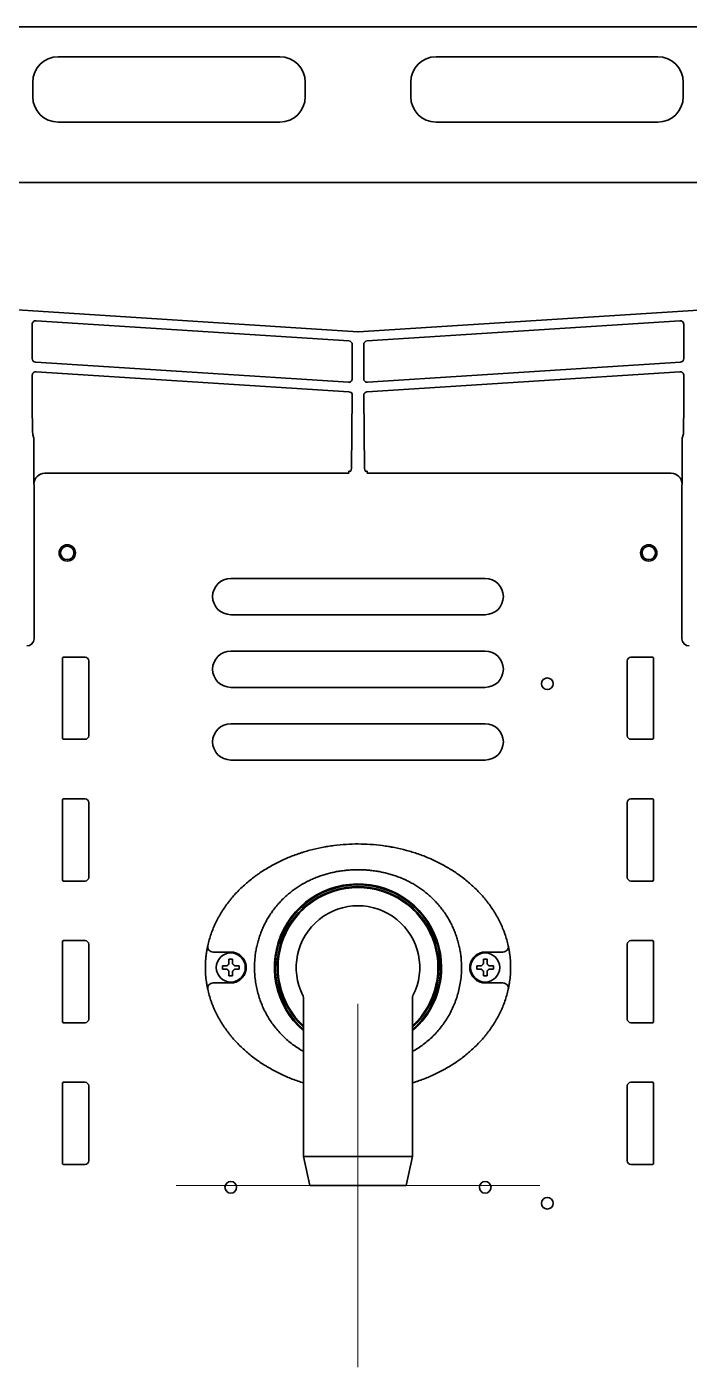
# Model space of a CAD drawing. Extents: x 6336 to 10269, y -393 to 3371.
# Drawn here: x 8711.9 to 8894.2, y 2943.6 to 3312.5 of the extents above; entities that cross this region are included whole.
import ezdxf

# ---------------------------------------------------------------- set-up
doc = ezdxf.new("R2010")
doc.units = 0
doc.header["$LTSCALE"] = 5
doc.layers.get('0').update_dxf_attribs({"linetype": 'CONTINUOUS', "lineweight": 0})
doc.layers.add('1', color=7, linetype='CONTINUOUS', true_color=0xffffff)

msp = doc.modelspace()

# ---------------------------------------------------------------- linework, layer by layer
at = {"color": 6}
for p, q in [((8803.07, 3043.63), (8803.07, 2943.63)), ((8753.07, 2993.63), (8853.07, 2993.63))]:
    msp.add_line(p, q, dxfattribs=at)
at = {"layer": '1', "color": 7, "linetype": 'Continuous', "lineweight": 35}
for p, q in [((9175.07, 3312.53), (8431.07, 3312.53)), ((8781.57, 3304.28), (8720.57, 3304.28)), ((8885.57, 3304.28), (8824.57, 3304.28)), ((8713.57, 3297.28), (8713.57, 3293.28)), ((8788.57, 3293.28), (8788.57, 3297.28)), ((8817.57, 3297.28), (8817.57, 3293.28)), ((8892.57, 3293.28), (8892.57, 3297.28)), ((8720.57, 3286.28), (8781.57, 3286.28)), ((8824.57, 3286.28), (8885.57, 3286.28)), ((9123.12, 3269.69), (8483.03, 3269.69)), ((9123.12, 3269.68), (8483.03, 3269.68)), ((8803.01, 3228.55), (8703.23, 3234.98)), ((8714.51, 3231.63), (8800.57, 3226.09)), ((8902.92, 3234.98), (8803.14, 3228.55)), ((8805.58, 3226.09), (8891.64, 3231.63)), ((8713.44, 3221.23), (8713.44, 3230.64)), ((8892.7, 3230.64), (8892.7, 3221.23)), ((8801.5, 3225.09), (8801.5, 3215.69)), ((8804.64, 3215.69), (8804.64, 3225.09)), ((8714.38, 3220.23), (8800.44, 3214.69)), ((8800.57, 3212.06), (8714.51, 3217.61)), ((8805.58, 3212.06), (8891.64, 3217.61)), ((8891.77, 3220.23), (8805.71, 3214.69)), ((8713.44, 3216.61), (8713.44, 3208.63)), ((8892.7, 3216.61), (8892.7, 3208.63)), ((8801.29, 3190.92), (8801.51, 3211.1)), ((8804.85, 3190.92), (8804.64, 3211.06)), ((8713.58, 3200.24), (8713.88, 3199.34)), ((8713.88, 3199.34), (8713.88, 3189.12)), ((8892.56, 3200.24), (8892.26, 3199.34)), ((8892.26, 3199.34), (8892.26, 3189.12)), ((8716.9, 3189.69), (8800.56, 3189.69)), ((8800.56, 3190.19), (8800.56, 3189.69)), ((8801.06, 3190.24), (8801.29, 3190.92)), ((8805.08, 3190.24), (8804.85, 3190.92)), ((8805.58, 3190.19), (8805.58, 3189.69)), ((8889.25, 3189.69), (8805.58, 3189.69)), ((8713.9, 3186.69), (8713.94, 3186.56)), ((8713.94, 3144.12), (8713.94, 3186.56)), ((8892.25, 3186.69), (8892.2, 3186.56)), ((8892.2, 3144.12), (8892.2, 3186.56)), ((8768.07, 3160.73), (8838.07, 3160.73)), ((8838.07, 3150.73), (8768.07, 3150.73)), ((8768.07, 3140.73), (8838.07, 3140.73)), ((8721.77, 3116.73), (8721.77, 3138.73)), ((8722.07, 3139.03), (8727.97, 3139.03)), ((8728.97, 3138.03), (8728.97, 3117.43)), ((8877.17, 3138.03), (8877.17, 3117.43)), ((8884.07, 3139.03), (8878.17, 3139.03)), ((8884.37, 3116.73), (8884.37, 3138.73)), ((8838.07, 3130.73), (8768.07, 3130.73)), ((8768.07, 3120.73), (8838.07, 3120.73)), ((8727.97, 3116.43), (8722.07, 3116.43)), ((8878.17, 3116.43), (8884.07, 3116.43)), ((8838.07, 3110.73), (8768.07, 3110.73)), ((8721.77, 3077.73), (8721.77, 3099.73)), ((8722.07, 3100.03), (8727.97, 3100.03)), ((8728.97, 3099.03), (8728.97, 3078.43)), ((8877.17, 3099.03), (8877.17, 3078.43)), ((8884.07, 3100.03), (8878.17, 3100.03)), ((8884.37, 3077.73), (8884.37, 3099.73)), ((8727.97, 3077.43), (8722.07, 3077.43)), ((8878.17, 3077.43), (8884.07, 3077.43)), ((8721.77, 3038.73), (8721.77, 3060.73)), ((8722.07, 3061.03), (8727.97, 3061.03)), ((8728.97, 3060.03), (8728.97, 3039.43)), ((8877.17, 3060.03), (8877.17, 3039.43)), ((8884.07, 3061.03), (8878.17, 3061.03)), ((8884.37, 3038.73), (8884.37, 3060.73)), ((8765.77, 3053.63), (8765.77, 3054.13)), ((8765.77, 3053.13), (8765.77, 3053.63)), ((8770.37, 3054.13), (8770.37, 3053.63)), ((8770.37, 3053.63), (8770.37, 3053.13)), ((8835.77, 3053.63), (8835.77, 3054.13)), ((8835.77, 3053.13), (8835.77, 3053.63)), ((8840.37, 3054.13), (8840.37, 3053.63)), ((8840.37, 3053.63), (8840.37, 3053.13)), ((8787.94, 3045.88), (8788.07, 3045.19)), ((8788.07, 3045.19), (8788.07, 3001.63)), ((8818.07, 3001.63), (8818.07, 3045.26)), ((8818.23, 3045.94), (8818.21, 3045.88)), ((8727.97, 3038.43), (8722.07, 3038.43)), ((8878.17, 3038.43), (8884.07, 3038.43)), ((8721.77, 2999.73), (8721.77, 3021.73)), ((8722.07, 3022.03), (8727.97, 3022.03)), ((8884.07, 3022.03), (8878.17, 3022.03)), ((8884.37, 2999.73), (8884.37, 3021.73)), ((8728.97, 3021.03), (8728.97, 3000.43)), ((8877.17, 3021.03), (8877.17, 3000.43)), ((8727.97, 2999.43), (8722.07, 2999.43)), ((8788.07, 3001.63), (8789.82, 2993.63)), ((8788.07, 3001.63), (8803.07, 3001.63)), ((8803.07, 3001.63), (8818.07, 3001.63)), ((8816.32, 2993.63), (8818.07, 3001.63)), ((8878.17, 2999.43), (8884.07, 2999.43)), ((8789.82, 2993.63), (8803.07, 2993.63)), ((8803.07, 2993.63), (8816.32, 2993.63))]:
    msp.add_line(p, q, dxfattribs=at)
for centre, radius in [((8723.07, 3167.73), 2.25), ((8723.07, 3167.73), 1.85), ((8883.07, 3167.73), 2.25), ((8883.07, 3167.73), 1.85), ((8855.17, 3131.73), 1.6), ((8768.07, 3053.63), 4), ((8838.07, 3053.63), 4), ((8768.07, 2993.13), 1.6), ((8838.07, 2993.13), 1.6), ((8855.17, 2988.73), 1.6)]:
    msp.add_circle(centre, radius, dxfattribs=at)
for centre, radius, start, end in [((8720.57, 3297.28), 7, 90, 180), ((8781.57, 3297.28), 7, 0, 90), ((8824.57, 3297.28), 7, 90, 180), ((8885.57, 3297.28), 7, 0, 90), ((8720.57, 3293.28), 7, 180, 270), ((8781.57, 3293.28), 7, 270, 0), ((8824.57, 3293.28), 7, 180, 270), ((8885.57, 3293.28), 7, 270, 0), ((8768.07, 3155.73), 5, 90, 270), ((8838.07, 3155.73), 5, 270, 90), ((8768.07, 3135.73), 5, 90, 270), ((8838.07, 3135.73), 5, 270, 90), ((8722.07, 3138.73), 0.3, 90, 180), ((8727.97, 3138.03), 1, 0, 90), ((8878.17, 3138.03), 1, 90, 180), ((8884.07, 3138.73), 0.3, 0, 90), ((8727.97, 3117.43), 1, 270, 0), ((8768.07, 3115.73), 5, 90, 270), ((8838.07, 3115.73), 5, 270, 90), ((8878.17, 3117.43), 1, 180, 270), ((8722.07, 3116.73), 0.3, 180, 270), ((8884.07, 3116.73), 0.3, 270, 0), ((8722.07, 3099.73), 0.3, 90, 180), ((8727.97, 3099.03), 1, 0, 90), ((8878.17, 3099.03), 1, 90, 180), ((8884.07, 3099.73), 0.3, 0, 90), ((8722.07, 3077.73), 0.3, 180, 270), ((8727.97, 3078.43), 1, 270, 0), ((8803.07, 3053.63), 23, 0, 229.2919), ((8878.17, 3078.43), 1, 180, 270), ((8884.07, 3077.73), 0.3, 270, 0), ((8803.07, 3053.63), 22.75, 311.2537, 228.7462), ((8803.07, 3053.63), 22.25, 90, 227.6156), ((8803.07, 3053.63), 22, 312.9883, 227.0118), ((8803.07, 3053.63), 22.25, 312.3844, 90), ((8803.07, 3053.63), 17, 332.905, 207.0951), ((8722.07, 3060.73), 0.3, 90, 180), ((8727.97, 3060.03), 1, 0, 90), ((8878.17, 3060.03), 1, 90, 180), ((8884.07, 3060.73), 0.3, 0, 90), ((8803.07, 3053.63), 23, 310.7025, 0), ((8722.07, 3038.73), 0.3, 180, 270), ((8727.97, 3039.43), 1, 270, 0), ((8878.17, 3039.43), 1, 180, 270), ((8884.07, 3038.73), 0.3, 270, 0), ((8722.07, 3021.73), 0.3, 90, 180), ((8727.97, 3021.03), 1, 0, 90), ((8878.17, 3021.03), 1, 90, 180), ((8884.07, 3021.73), 0.3, 0, 90), ((8722.07, 2999.73), 0.3, 180, 270), ((8727.97, 3000.43), 1, 270, 0), ((8878.17, 3000.43), 1, 180, 270), ((8884.07, 2999.73), 0.3, 270, 0)]:
    msp.add_arc(centre, radius, start, end, dxfattribs=at)
for centre, major_axis, ratio, start_param, end_param in [((8714.44, 3230.64), (0.31, -0.951), 0.999681, 2.763221, 4.39732), ((8891.7, 3230.64), (-0.31, -0.951), 0.999681, 1.885865, 3.519964), ((8803.07, 3229.55), (0, -1), 0.999724, 6.218957, 6.347414), ((8800.5, 3225.09), (-0.322, -0.947), 0.999705, 1.898664, 3.404327), ((8805.64, 3225.09), (0.322, -0.947), 0.999705, 2.878858, 4.384521), ((8714.44, 3221.23), (-0.322, -0.947), 0.999705, 5.040257, 6.54592), ((8891.7, 3221.23), (0.322, -0.947), 0.999705, 6.020451, 7.526114), ((8800.5, 3215.69), (0.31, -0.951), 0.999681, 5.904814, 7.538913), ((8805.64, 3215.69), (-0.31, -0.951), 0.999681, 5.027458, 6.661557), ((8800.51, 3211.1), (-0.323, -0.95), 0.997066, 1.898664, 3.404327), ((8892.56, 3208.63), (0, 8.4), 0.017452, 3.19388, 4.712309), ((8800.56, 3190.24), (0.5, 0), 0.104816, 4.712389, 6.265732), ((8805.58, 3190.24), (0.5, 0), 0.104816, 3.159046, 4.712389), ((8889.25, 3186.68), (-0.95, -2.85), 0.997972, 1.89276, 3.462643), ((8894.2, 3144.12), (-0.63, -1.9), 0.999618, 5.034353, 6.604236), ((8763.2, 3059.3), (1.46, -0.32), 0.959106, 3.141593, 4.921712), ((8842.95, 3059.3), (-1.46, -0.32), 0.959106, 1.361474, 3.141593), ((8842.95, 3047.95), (-1.46, 0.32), 0.959106, 3.141593, 4.921712)]:
    msp.add_ellipse(centre, major_axis=major_axis, ratio=ratio, start_param=start_param, end_param=end_param, dxfattribs=at)
at = {"layer": '1', "color": 7, "linetype": 'Continuous', "lineweight": 35, "extrusion": (0, 0, -1)}
for centre, major_axis, ratio, start_param, end_param in [((8713.59, 3208.63), (0, 8.4), 0.017452, 3.19388, 4.712309), ((8716.9, 3186.68), (0.95, -2.85), 0.997972, 1.89276, 3.462643), ((8711.94, 3144.12), (0.63, -1.9), 0.999618, 5.034353, 6.604236), ((8763.2, 3047.95), (1.46, 0.32), 0.959106, 3.141593, 4.921712)]:
    msp.add_ellipse(centre, major_axis=major_axis, ratio=ratio, start_param=start_param, end_param=end_param, dxfattribs=at)
at = {"layer": '1', "color": 7, "linetype": 'Continuous', "lineweight": 35}
for points in [[(8714.51, 3217.61), (8714.46, 3217.61), (8714.37, 3217.61), (8714.23, 3217.59), (8714.1, 3217.55), (8713.98, 3217.5), (8713.86, 3217.43), (8713.76, 3217.34), (8713.66, 3217.24), (8713.58, 3217.13), (8713.52, 3217.01), (8713.48, 3216.88), (8713.45, 3216.74), (8713.44, 3216.65), (8713.44, 3216.61)], [(8891.64, 3217.61), (8891.69, 3217.61), (8891.78, 3217.61), (8891.91, 3217.59), (8892.04, 3217.55), (8892.17, 3217.5), (8892.28, 3217.43), (8892.39, 3217.34), (8892.48, 3217.24), (8892.56, 3217.13), (8892.62, 3217.01), (8892.67, 3216.88), (8892.7, 3216.74), (8892.7, 3216.65), (8892.7, 3216.61)], [(8804.64, 3211.06), (8804.64, 3211.11), (8804.65, 3211.2), (8804.68, 3211.34), (8804.72, 3211.47), (8804.79, 3211.59), (8804.87, 3211.7), (8804.96, 3211.8), (8805.07, 3211.89), (8805.18, 3211.96), (8805.31, 3212.01), (8805.44, 3212.05), (8805.53, 3212.06), (8805.58, 3212.06)], [(8713.88, 3199.34), (8713.88, 3199.34), (8713.88, 3199.34), (8713.88, 3199.34)], [(8892.26, 3199.34), (8892.26, 3199.34), (8892.26, 3199.34), (8892.26, 3199.34)], [(8763.65, 3057.88), (8763.58, 3057.88), (8763.51, 3057.88), (8763.44, 3057.87)], [(8768.07, 3057.88), (8766.6, 3057.88), (8765.12, 3057.88), (8763.65, 3057.88)], [(8767.07, 3054.13), (8767.1, 3054.15), (8767.14, 3054.2), (8767.22, 3054.27), (8767.29, 3054.34), (8767.36, 3054.41), (8767.43, 3054.48), (8767.5, 3054.55), (8767.55, 3054.6), (8767.57, 3054.63)], [(8767.57, 3054.63), (8767.57, 3054.68), (8767.57, 3054.79), (8767.57, 3054.95), (8767.57, 3055.11), (8767.57, 3055.26), (8767.57, 3055.42), (8767.57, 3055.57), (8767.57, 3055.74), (8767.57, 3055.86), (8767.57, 3055.93)], [(8767.57, 3055.93), (8767.74, 3055.93), (8768.07, 3055.93), (8768.41, 3055.93), (8768.57, 3055.93)], [(8768.57, 3054.63), (8768.6, 3054.6), (8768.65, 3054.55), (8768.72, 3054.48), (8768.8, 3054.4), (8768.87, 3054.33), (8768.93, 3054.26), (8769, 3054.2), (8769.05, 3054.15), (8769.07, 3054.13)], [(8837.07, 3054.13), (8837.1, 3054.15), (8837.14, 3054.2), (8837.22, 3054.27), (8837.29, 3054.34), (8837.36, 3054.41), (8837.43, 3054.48), (8837.5, 3054.55), (8837.55, 3054.6), (8837.57, 3054.63)], [(8837.57, 3054.63), (8837.57, 3054.68), (8837.57, 3054.79), (8837.57, 3054.95), (8837.57, 3055.11), (8837.57, 3055.26), (8837.57, 3055.42), (8837.57, 3055.57), (8837.57, 3055.74), (8837.57, 3055.86), (8837.57, 3055.93)], [(8837.57, 3055.93), (8837.74, 3055.93), (8838.07, 3055.93), (8838.41, 3055.93), (8838.57, 3055.93)], [(8842.5, 3057.88), (8841.02, 3057.88), (8839.55, 3057.88), (8838.07, 3057.88)], [(8838.57, 3054.63), (8838.6, 3054.6), (8838.65, 3054.55), (8838.72, 3054.48), (8838.8, 3054.4), (8838.87, 3054.33), (8838.93, 3054.26), (8839, 3054.2), (8839.05, 3054.15), (8839.07, 3054.13)], [(8842.71, 3057.87), (8842.64, 3057.88), (8842.57, 3057.88), (8842.5, 3057.88)], [(8767.07, 3053.13), (8767.02, 3053.13), (8766.91, 3053.13), (8766.75, 3053.13), (8766.59, 3053.13), (8766.43, 3053.13), (8766.28, 3053.13), (8766.13, 3053.13), (8765.96, 3053.13), (8765.84, 3053.13), (8765.77, 3053.13)], [(8767.57, 3052.63), (8767.55, 3052.65), (8767.5, 3052.7), (8767.42, 3052.78), (8767.35, 3052.85), (8767.28, 3052.92), (8767.21, 3052.99), (8767.14, 3053.06), (8767.1, 3053.1), (8767.07, 3053.13)], [(8768.57, 3051.33), (8768.41, 3051.33), (8768.07, 3051.33), (8767.74, 3051.33), (8767.57, 3051.33)], [(8769.07, 3053.13), (8769.05, 3053.1), (8769, 3053.05), (8768.93, 3052.98), (8768.86, 3052.91), (8768.79, 3052.84), (8768.72, 3052.77), (8768.64, 3052.7), (8768.6, 3052.65), (8768.57, 3052.63)], [(8768.57, 3052.63), (8768.57, 3052.57), (8768.57, 3052.46), (8768.57, 3052.3), (8768.57, 3052.14), (8768.57, 3051.99), (8768.57, 3051.84), (8768.57, 3051.68), (8768.57, 3051.51), (8768.57, 3051.39), (8768.57, 3051.33)], [(8769.07, 3054.13), (8769.13, 3054.13), (8769.24, 3054.13), (8769.4, 3054.13), (8769.56, 3054.13), (8769.71, 3054.13), (8769.86, 3054.13), (8770.02, 3054.13), (8770.19, 3054.13), (8770.31, 3054.13), (8770.37, 3054.13)], [(8837.07, 3053.13), (8837.02, 3053.13), (8836.91, 3053.13), (8836.75, 3053.13), (8836.59, 3053.13), (8836.43, 3053.13), (8836.28, 3053.13), (8836.13, 3053.13), (8835.96, 3053.13), (8835.84, 3053.13), (8835.77, 3053.13)], [(8837.57, 3052.63), (8837.55, 3052.65), (8837.5, 3052.7), (8837.42, 3052.78), (8837.35, 3052.85), (8837.28, 3052.92), (8837.21, 3052.99), (8837.14, 3053.06), (8837.1, 3053.1), (8837.07, 3053.13)], [(8838.57, 3051.33), (8838.41, 3051.33), (8838.07, 3051.33), (8837.74, 3051.33), (8837.57, 3051.33)], [(8839.07, 3053.13), (8839.05, 3053.1), (8839, 3053.05), (8838.93, 3052.98), (8838.86, 3052.91), (8838.79, 3052.84), (8838.72, 3052.77), (8838.64, 3052.7), (8838.6, 3052.65), (8838.57, 3052.63)], [(8838.57, 3052.63), (8838.57, 3052.57), (8838.57, 3052.46), (8838.57, 3052.3), (8838.57, 3052.14), (8838.57, 3051.99), (8838.57, 3051.84), (8838.57, 3051.68), (8838.57, 3051.51), (8838.57, 3051.39), (8838.57, 3051.33)], [(8839.07, 3054.13), (8839.13, 3054.13), (8839.24, 3054.13), (8839.4, 3054.13), (8839.56, 3054.13), (8839.71, 3054.13), (8839.86, 3054.13), (8840.02, 3054.13), (8840.19, 3054.13), (8840.31, 3054.13), (8840.37, 3054.13)], [(8763.44, 3049.38), (8763.51, 3049.38), (8763.58, 3049.38), (8763.65, 3049.38)], [(8763.65, 3049.38), (8765.12, 3049.38), (8766.6, 3049.38), (8768.07, 3049.38)], [(8838.07, 3049.38), (8839.55, 3049.38), (8841.02, 3049.38), (8842.5, 3049.38)], [(8842.5, 3049.38), (8842.57, 3049.38), (8842.64, 3049.38), (8842.71, 3049.38)]]:
    msp.add_open_spline(points, degree=3, dxfattribs=at)
for points, degree, knots in [([(8713.88, 3189.12), (8713.88, 3189.09), (8713.88, 3189.06), (8713.88, 3189.01), (8713.88, 3188.93), (8713.88, 3188.84), (8713.88, 3188.68), (8713.88, 3188.57), (8713.88, 3188.41), (8713.88, 3188.36), (8713.88, 3188.28), (8713.88, 3188.25), (8713.88, 3188.2), (8713.88, 3188.17), (8713.89, 3188.04), (8713.89, 3187.94), (8713.89, 3187.74), (8713.89, 3187.64), (8713.89, 3187.45), (8713.89, 3187.35), (8713.89, 3187.16), (8713.89, 3187.06), (8713.9, 3186.92), (8713.9, 3186.87), (8713.9, 3186.8), (8713.9, 3186.77), (8713.9, 3186.73), (8713.9, 3186.71), (8713.9, 3186.7), (8713.9, 3186.69)], 3, [0, 0, 0, 0, 0.03125, 0.03125, 0.0625, 0.125, 0.125, 0.25, 0.25, 0.3125, 0.3125, 0.34375, 0.34375, 0.375, 0.375, 0.5, 0.5, 0.625, 0.625, 0.75, 0.75, 0.875, 0.875, 0.9375, 0.9375, 0.96875, 0.984375, 0.984375, 1, 1, 1, 1]), ([(8892.26, 3189.12), (8892.26, 3189.09), (8892.26, 3189.06), (8892.26, 3189.01), (8892.26, 3188.93), (8892.26, 3188.84), (8892.26, 3188.68), (8892.26, 3188.57), (8892.26, 3188.41), (8892.26, 3188.36), (8892.26, 3188.28), (8892.26, 3188.25), (8892.26, 3188.2), (8892.26, 3188.17), (8892.26, 3188.04), (8892.26, 3187.94), (8892.26, 3187.74), (8892.26, 3187.64), (8892.26, 3187.45), (8892.25, 3187.35), (8892.25, 3187.16), (8892.25, 3187.06), (8892.25, 3186.92), (8892.25, 3186.87), (8892.25, 3186.8), (8892.25, 3186.77), (8892.25, 3186.73), (8892.25, 3186.71), (8892.25, 3186.7), (8892.25, 3186.69)], 3, [0, 0, 0, 0, 0.03125, 0.03125, 0.0625, 0.125, 0.125, 0.25, 0.25, 0.3125, 0.3125, 0.34375, 0.34375, 0.375, 0.375, 0.5, 0.5, 0.625, 0.625, 0.75, 0.75, 0.875, 0.875, 0.9375, 0.9375, 0.96875, 0.984375, 0.984375, 1, 1, 1, 1]), ([(8761.73, 3059.62), (8761.86, 3060.17), (8761.99, 3060.72), (8762.3, 3061.81), (8762.64, 3062.88), (8763.05, 3063.94), (8763.32, 3064.59), (8763.37, 3064.72), (8763.48, 3064.98), (8763.65, 3065.37), (8763.83, 3065.75), (8764.2, 3066.51), (8764.46, 3067.01), (8765, 3067.99), (8765.28, 3068.47), (8765.87, 3069.42), (8766.18, 3069.88), (8766.82, 3070.8), (8767.16, 3071.26), (8767.67, 3071.92), (8767.85, 3072.14), (8768.12, 3072.47), (8768.21, 3072.58), (8768.39, 3072.8), (8768.84, 3073.33), (8769.31, 3073.86), (8770.08, 3074.67), (8770.87, 3075.47), (8772.1, 3076.61), (8772.96, 3077.33), (8773.83, 3078.04), (8774.27, 3078.38), (8774.95, 3078.88), (8775.18, 3079.04), (8775.52, 3079.29), (8775.64, 3079.37), (8775.87, 3079.53), (8775.99, 3079.61), (8776.57, 3080), (8777.04, 3080.31), (8778.47, 3081.2), (8779.45, 3081.75), (8781.43, 3082.78), (8782.44, 3083.26), (8784.5, 3084.14), (8785.55, 3084.54), (8786.74, 3084.95), (8786.88, 3085), (8787.15, 3085.09), (8787.28, 3085.13), (8787.68, 3085.26), (8787.95, 3085.35), (8788.76, 3085.59), (8789.3, 3085.75), (8790.93, 3086.19), (8792.02, 3086.44), (8793.4, 3086.71), (8793.82, 3086.79), (8794.24, 3086.86), (8794.51, 3086.91), (8794.65, 3086.93), (8795.35, 3087.05), (8795.9, 3087.13), (8797.57, 3087.34), (8798.68, 3087.45), (8800.91, 3087.59), (8802.02, 3087.63), (8804.24, 3087.62), (8805.35, 3087.59), (8807.58, 3087.44), (8808.69, 3087.33), (8810.36, 3087.11), (8810.91, 3087.03), (8811.61, 3086.91), (8811.75, 3086.89), (8812.02, 3086.84), (8812.44, 3086.77), (8812.85, 3086.69), (8814.23, 3086.42), (8815.32, 3086.16), (8816.93, 3085.72), (8817.47, 3085.57), (8818.53, 3085.24), (8819.06, 3085.07), (8820.63, 3084.53), (8821.66, 3084.13), (8823.71, 3083.25), (8824.71, 3082.78), (8826.2, 3082.01), (8826.7, 3081.74), (8827.43, 3081.32), (8827.67, 3081.18), (8828.04, 3080.97), (8828.16, 3080.89), (8828.4, 3080.75), (8829, 3080.38), (8829.59, 3080), (8830.52, 3079.37), (8830.98, 3079.04), (8831.87, 3078.38), (8832.32, 3078.04), (8833.18, 3077.33), (8834.04, 3076.61), (8834.86, 3075.86), (8835.66, 3075.08), (8836.06, 3074.68), (8836.83, 3073.86), (8837.2, 3073.44), (8837.66, 3072.91), (8837.75, 3072.8), (8837.94, 3072.58), (8838.21, 3072.26), (8838.47, 3071.93), (8838.99, 3071.26), (8839.32, 3070.81), (8839.96, 3069.89), (8840.27, 3069.42), (8840.86, 3068.47), (8841.14, 3067.99), (8841.69, 3067.01), (8841.94, 3066.52), (8842.43, 3065.51), (8842.66, 3064.99), (8842.93, 3064.34), (8842.99, 3064.21), (8843.09, 3063.95), (8843.14, 3063.82), (8843.29, 3063.42), (8843.39, 3063.15), (8843.67, 3062.35), (8843.84, 3061.81), (8844.15, 3060.72), (8844.29, 3060.18), (8844.41, 3059.62)], 3, [0, 0, 0, 0, 0.015625, 0.015625, 0.03125, 0.046875, 0.046875, 0.050781, 0.050781, 0.054687, 0.0625, 0.0625, 0.078125, 0.078125, 0.09375, 0.09375, 0.109375, 0.109375, 0.125, 0.125, 0.132812, 0.132812, 0.136719, 0.136719, 0.140625, 0.15625, 0.15625, 0.171875, 0.1875, 0.203125, 0.203125, 0.21875, 0.21875, 0.226562, 0.226562, 0.230469, 0.230469, 0.234375, 0.234375, 0.25, 0.25, 0.28125, 0.28125, 0.3125, 0.3125, 0.34375, 0.34375, 0.347656, 0.347656, 0.351562, 0.351562, 0.359375, 0.359375, 0.375, 0.375, 0.40625, 0.40625, 0.414062, 0.417969, 0.417969, 0.421875, 0.421875, 0.4375, 0.4375, 0.46875, 0.46875, 0.5, 0.5, 0.53125, 0.53125, 0.5625, 0.5625, 0.578125, 0.578125, 0.582031, 0.582031, 0.585937, 0.59375, 0.59375, 0.625, 0.625, 0.640625, 0.640625, 0.65625, 0.65625, 0.6875, 0.6875, 0.71875, 0.71875, 0.734375, 0.734375, 0.742187, 0.742187, 0.746094, 0.746094, 0.75, 0.765625, 0.765625, 0.78125, 0.78125, 0.796875, 0.796875, 0.8125, 0.828125, 0.828125, 0.84375, 0.84375, 0.859375, 0.859375, 0.863281, 0.863281, 0.867187, 0.875, 0.875, 0.890625, 0.890625, 0.90625, 0.90625, 0.921875, 0.921875, 0.9375, 0.9375, 0.953125, 0.953125, 0.957031, 0.957031, 0.960937, 0.960937, 0.96875, 0.96875, 0.984375, 0.984375, 1, 1, 1, 1]), ([(8831.56, 3053.63), (8831.56, 3059.23), (8827.1, 3069.42), (8823.01, 3073.16), (8819.03, 3076.8), (8813.75, 3078.71), (8808.67, 3080.54), (8797.48, 3080.54), (8792.4, 3078.71), (8787.12, 3076.81), (8783.14, 3073.16), (8779.05, 3069.43), (8774.59, 3059.23), (8774.59, 3053.63)], 2, [0, 0, 0, 0.125, 0.25, 0.25, 0.375, 0.375, 0.5, 0.625, 0.625, 0.75, 0.75, 0.875, 1, 1, 1]), ([(8761.36, 3057.59), (8761.38, 3057.7), (8761.41, 3057.93), (8761.45, 3058.14), (8761.47, 3058.27), (8761.47, 3058.3), (8761.48, 3058.35), (8761.5, 3058.43), (8761.51, 3058.51), (8761.54, 3058.66), (8761.55, 3058.75), (8761.58, 3058.86), (8761.58, 3058.89), (8761.59, 3058.93), (8761.59, 3058.95), (8761.61, 3059.02), (8761.62, 3059.1), (8761.64, 3059.18), (8761.65, 3059.23), (8761.65, 3059.25), (8761.66, 3059.29), (8761.67, 3059.3), (8761.68, 3059.39), (8761.7, 3059.45), (8761.71, 3059.52), (8761.72, 3059.54), (8761.72, 3059.58), (8761.73, 3059.59), (8761.73, 3059.61), (8761.73, 3059.61), (8761.73, 3059.62)], 3, [0, 0, 0, 0, 0.125, 0.25, 0.25, 0.28125, 0.28125, 0.3125, 0.375, 0.375, 0.5, 0.5, 0.53125, 0.53125, 0.5625, 0.5625, 0.625, 0.6875, 0.6875, 0.71875, 0.71875, 0.75, 0.75, 0.875, 0.875, 0.9375, 0.9375, 0.96875, 0.96875, 1, 1, 1, 1]), ([(8844.41, 3059.62), (8844.41, 3059.61), (8844.42, 3059.61), (8844.42, 3059.59), (8844.43, 3059.56), (8844.43, 3059.52), (8844.45, 3059.45), (8844.46, 3059.39), (8844.48, 3059.3), (8844.48, 3059.29), (8844.49, 3059.25), (8844.5, 3059.2), (8844.51, 3059.14), (8844.54, 3059.02), (8844.56, 3058.94), (8844.58, 3058.82), (8844.58, 3058.8), (8844.59, 3058.75), (8844.6, 3058.68), (8844.62, 3058.61), (8844.64, 3058.46), (8844.66, 3058.36), (8844.69, 3058.2), (8844.7, 3058.14), (8844.72, 3058.03), (8844.73, 3057.98), (8844.75, 3057.82), (8844.77, 3057.7), (8844.78, 3057.59)], 3, [0, 0, 0, 0, 0.03125, 0.03125, 0.0625, 0.125, 0.125, 0.25, 0.25, 0.28125, 0.28125, 0.3125, 0.375, 0.375, 0.5, 0.5, 0.53125, 0.53125, 0.5625, 0.625, 0.625, 0.75, 0.75, 0.8125, 0.8125, 0.875, 0.875, 1, 1, 1, 1]), ([(8761.07, 3053.63), (8761.07, 3053.65), (8761.07, 3053.67), (8761.07, 3053.71), (8761.07, 3053.77), (8761.07, 3053.92), (8761.08, 3054.21), (8761.09, 3054.79), (8761.14, 3055.61), (8761.2, 3056.27), (8761.27, 3056.93), (8761.31, 3057.26), (8761.36, 3057.59)], 3, [0, 0, 0, 0, 0.015625, 0.015625, 0.03125, 0.0625, 0.125, 0.25, 0.5, 0.75, 0.75, 1, 1, 1, 1]), ([(8763.44, 3057.87), (8763.42, 3057.87), (8763.39, 3057.87), (8763.35, 3057.87), (8763.33, 3057.87), (8763.3, 3057.87), (8763.29, 3057.87), (8763.26, 3057.87), (8763.25, 3057.87), (8763.24, 3057.87), (8763.23, 3057.87), (8763.23, 3057.87), (8763.22, 3057.86), (8763.21, 3057.86), (8763.21, 3057.86), (8763.2, 3057.86), (8763.2, 3057.86), (8763.2, 3057.86), (8763.2, 3057.86), (8763.2, 3057.86)], 3, [0, 0, 0, 0, 0.25, 0.25, 0.5, 0.5, 0.625, 0.625, 0.75, 0.75, 0.8125, 0.8125, 0.875, 0.875, 0.9375, 0.9375, 0.96875, 0.96875, 1, 1, 1, 1]), ([(8771.58, 3056.03), (8771.55, 3056.07), (8771.52, 3056.11), (8771.47, 3056.18), (8771.44, 3056.22), (8771.35, 3056.33), (8771.29, 3056.4), (8771.11, 3056.61), (8770.98, 3056.73), (8770.78, 3056.91), (8770.71, 3056.96), (8770.57, 3057.07), (8770.5, 3057.12), (8770.28, 3057.26), (8770.13, 3057.35), (8769.95, 3057.44), (8769.91, 3057.46), (8769.83, 3057.49), (8769.79, 3057.51), (8769.68, 3057.56), (8769.6, 3057.59), (8769.37, 3057.68), (8769.21, 3057.72), (8768.89, 3057.8), (8768.73, 3057.83), (8768.41, 3057.87), (8768.24, 3057.88), (8768.07, 3057.88)], 3, [0, 0, 0, 0, 0.03125, 0.03125, 0.0625, 0.0625, 0.125, 0.125, 0.25, 0.25, 0.3125, 0.3125, 0.375, 0.375, 0.5, 0.5, 0.53125, 0.53125, 0.5625, 0.5625, 0.625, 0.625, 0.75, 0.75, 0.875, 0.875, 1, 1, 1, 1]), ([(8768.57, 3055.93), (8768.57, 3055.72), (8768.57, 3055.51), (8768.57, 3055.19), (8768.57, 3055.08), (8768.57, 3054.85), (8768.57, 3054.74), (8768.57, 3054.63)], 3, [0, 0, 0, 0, 0.5, 0.5, 0.75, 0.75, 1, 1, 1, 1]), ([(8772.32, 3053.63), (8772.32, 3053.68), (8772.32, 3053.74), (8772.32, 3053.85), (8772.31, 3053.9), (8772.3, 3054.07), (8772.29, 3054.18), (8772.25, 3054.39), (8772.23, 3054.5), (8772.18, 3054.71), (8772.16, 3054.81), (8772.11, 3054.97), (8772.09, 3055.02), (8772.06, 3055.09), (8772.05, 3055.12), (8772.03, 3055.17), (8772.02, 3055.19), (8771.97, 3055.32), (8771.93, 3055.42), (8771.79, 3055.7), (8771.69, 3055.87), (8771.58, 3056.03)], 3, [0, 0, 0, 0, 0.0625, 0.0625, 0.125, 0.125, 0.25, 0.25, 0.375, 0.375, 0.5, 0.5, 0.5625, 0.5625, 0.59375, 0.59375, 0.625, 0.625, 0.75, 0.75, 1, 1, 1, 1]), ([(8834.57, 3056.03), (8834.54, 3055.99), (8834.51, 3055.95), (8834.46, 3055.86), (8834.43, 3055.82), (8834.36, 3055.69), (8834.31, 3055.6), (8834.22, 3055.42), (8834.17, 3055.32), (8834.09, 3055.12), (8834.06, 3055.02), (8834.01, 3054.87), (8833.99, 3054.82), (8833.96, 3054.71), (8833.95, 3054.66), (8833.91, 3054.5), (8833.89, 3054.39), (8833.86, 3054.17), (8833.83, 3053.96), (8833.82, 3053.74), (8833.82, 3053.63)], 3, [0, 0, 0, 0, 0.0625, 0.0625, 0.125, 0.125, 0.25, 0.25, 0.375, 0.375, 0.5, 0.5, 0.5625, 0.5625, 0.625, 0.625, 0.75, 0.75, 0.875, 1, 1, 1, 1]), ([(8838.07, 3057.88), (8837.99, 3057.88), (8837.91, 3057.87), (8837.74, 3057.86), (8837.66, 3057.86), (8837.41, 3057.83), (8837.25, 3057.8), (8836.93, 3057.72), (8836.77, 3057.68), (8836.46, 3057.56), (8836.31, 3057.5), (8836.12, 3057.4), (8836.08, 3057.38), (8836.01, 3057.34), (8835.9, 3057.28), (8835.79, 3057.21), (8835.68, 3057.14), (8835.64, 3057.11), (8835.57, 3057.06), (8835.47, 3056.99), (8835.37, 3056.9), (8835.17, 3056.73), (8835.04, 3056.61), (8834.85, 3056.4), (8834.79, 3056.33), (8834.68, 3056.18), (8834.62, 3056.11), (8834.57, 3056.03)], 3, [0, 0, 0, 0, 0.0625, 0.0625, 0.125, 0.125, 0.25, 0.25, 0.375, 0.375, 0.5, 0.5, 0.53125, 0.53125, 0.5625, 0.625, 0.625, 0.65625, 0.65625, 0.6875, 0.75, 0.75, 0.875, 0.875, 0.9375, 0.9375, 1, 1, 1, 1]), ([(8838.57, 3055.93), (8838.57, 3055.72), (8838.57, 3055.51), (8838.57, 3055.19), (8838.57, 3055.08), (8838.57, 3054.85), (8838.57, 3054.74), (8838.57, 3054.63)], 3, [0, 0, 0, 0, 0.5, 0.5, 0.75, 0.75, 1, 1, 1, 1]), ([(8842.95, 3057.86), (8842.95, 3057.86), (8842.94, 3057.86), (8842.94, 3057.86), (8842.93, 3057.86), (8842.92, 3057.86), (8842.92, 3057.87), (8842.91, 3057.87), (8842.91, 3057.87), (8842.89, 3057.87), (8842.88, 3057.87), (8842.86, 3057.87), (8842.85, 3057.87), (8842.82, 3057.87), (8842.8, 3057.87), (8842.75, 3057.87), (8842.73, 3057.87), (8842.71, 3057.87)], 3, [0, 0, 0, 0, 0.0625, 0.0625, 0.125, 0.125, 0.1875, 0.1875, 0.25, 0.25, 0.375, 0.375, 0.5, 0.5, 0.75, 0.75, 1, 1, 1, 1]), ([(8844.78, 3057.59), (8844.88, 3056.94), (8844.95, 3056.28), (8845.05, 3054.95), (8845.07, 3054.29), (8845.07, 3053.63)], 3, [0, 0, 0, 0, 0.5, 0.5, 1, 1, 1, 1]), ([(8761.36, 3049.66), (8761.27, 3050.32), (8761.19, 3050.98), (8761.13, 3051.8), (8761.12, 3051.97), (8761.1, 3052.3), (8761.1, 3052.47), (8761.08, 3052.96), (8761.07, 3053.29), (8761.07, 3053.63)], 3, [0, 0, 0, 0, 0.5, 0.5, 0.625, 0.625, 0.75, 0.75, 1, 1, 1, 1]), ([(8765.77, 3054.13), (8765.98, 3054.13), (8766.19, 3054.13), (8766.51, 3054.13), (8766.62, 3054.13), (8766.84, 3054.13), (8766.96, 3054.13), (8767.07, 3054.13)], 3, [0, 0, 0, 0, 0.5, 0.5, 0.75, 0.75, 1, 1, 1, 1]), ([(8767.57, 3051.33), (8767.57, 3051.53), (8767.57, 3051.74), (8767.57, 3052.06), (8767.57, 3052.17), (8767.57, 3052.4), (8767.57, 3052.51), (8767.57, 3052.63)], 3, [0, 0, 0, 0, 0.5, 0.5, 0.75, 0.75, 1, 1, 1, 1]), ([(8768.07, 3049.38), (8768.16, 3049.38), (8768.24, 3049.38), (8768.41, 3049.39), (8768.49, 3049.4), (8768.73, 3049.42), (8768.9, 3049.45), (8769.22, 3049.53), (8769.37, 3049.58), (8769.68, 3049.69), (8769.84, 3049.76), (8770.03, 3049.85), (8770.06, 3049.87), (8770.14, 3049.91), (8770.25, 3049.97), (8770.36, 3050.04), (8770.47, 3050.11), (8770.5, 3050.14), (8770.57, 3050.19), (8770.68, 3050.27), (8770.78, 3050.35), (8770.98, 3050.52), (8771.11, 3050.65), (8771.29, 3050.85), (8771.35, 3050.92), (8771.47, 3051.07), (8771.53, 3051.15), (8771.58, 3051.23)], 3, [0, 0, 0, 0, 0.0625, 0.0625, 0.125, 0.125, 0.25, 0.25, 0.375, 0.375, 0.5, 0.5, 0.53125, 0.53125, 0.5625, 0.625, 0.625, 0.65625, 0.65625, 0.6875, 0.75, 0.75, 0.875, 0.875, 0.9375, 0.9375, 1, 1, 1, 1]), ([(8770.37, 3053.13), (8770.17, 3053.13), (8769.96, 3053.13), (8769.64, 3053.13), (8769.53, 3053.13), (8769.3, 3053.13), (8769.19, 3053.13), (8769.07, 3053.13)], 3, [0, 0, 0, 0, 0.5, 0.5, 0.75, 0.75, 1, 1, 1, 1]), ([(8771.58, 3051.23), (8771.61, 3051.27), (8771.63, 3051.31), (8771.69, 3051.39), (8771.71, 3051.43), (8771.79, 3051.56), (8771.84, 3051.65), (8771.93, 3051.84), (8771.97, 3051.93), (8772.05, 3052.13), (8772.09, 3052.23), (8772.14, 3052.38), (8772.15, 3052.44), (8772.18, 3052.54), (8772.2, 3052.6), (8772.23, 3052.76), (8772.26, 3052.86), (8772.29, 3053.08), (8772.31, 3053.3), (8772.32, 3053.52), (8772.32, 3053.63)], 3, [0, 0, 0, 0, 0.0625, 0.0625, 0.125, 0.125, 0.25, 0.25, 0.375, 0.375, 0.5, 0.5, 0.5625, 0.5625, 0.625, 0.625, 0.75, 0.75, 0.875, 1, 1, 1, 1]), ([(8774.59, 3053.62), (8774.59, 3053.2), (8774.61, 3052.16), (8774.75, 3050.53), (8775.02, 3048.74), (8775.4, 3047.01), (8775.89, 3045.32), (8776.48, 3043.68), (8777.18, 3042.08), (8777.99, 3040.54), (8778.89, 3039.05), (8779.89, 3037.64), (8780.98, 3036.29), (8782.15, 3035.01), (8783.4, 3033.82), (8784.73, 3032.72), (8786.14, 3031.7), (8787.26, 3030.99), (8787.9, 3030.62), (8788.05, 3030.54)], 3, [0, 0, 0, 0, 0.044831, 0.110517, 0.174341, 0.236973, 0.299121, 0.361181, 0.423203, 0.48514, 0.547038, 0.608955, 0.670902, 0.732897, 0.794969, 0.857121, 0.919399, 0.981998, 1, 1, 1, 1]), ([(8818.1, 3030.54), (8818.37, 3030.69), (8819.13, 3031.13), (8820.35, 3031.93), (8821.73, 3032.97), (8823.04, 3034.09), (8824.28, 3035.3), (8825.43, 3036.59), (8826.5, 3037.96), (8827.47, 3039.39), (8828.35, 3040.89), (8829.13, 3042.45), (8829.81, 3044.06), (8830.39, 3045.74), (8830.87, 3047.5), (8831.25, 3049.39), (8831.5, 3051.44), (8831.56, 3052.88), (8831.56, 3053.63)], 3, [0, 0, 0, 0, 0.033024, 0.095303, 0.157428, 0.2195, 0.281496, 0.34342, 0.405324, 0.467251, 0.529184, 0.591089, 0.653132, 0.715886, 0.780091, 0.84721, 0.920285, 1, 1, 1, 1]), ([(8833.82, 3053.63), (8833.82, 3053.57), (8833.82, 3053.52), (8833.83, 3053.41), (8833.83, 3053.35), (8833.84, 3053.19), (8833.86, 3053.08), (8833.89, 3052.86), (8833.91, 3052.75), (8833.96, 3052.54), (8833.99, 3052.44), (8834.04, 3052.29), (8834.06, 3052.23), (8834.08, 3052.16), (8834.09, 3052.13), (8834.11, 3052.08), (8834.12, 3052.06), (8834.17, 3051.93), (8834.22, 3051.84), (8834.36, 3051.56), (8834.46, 3051.38), (8834.57, 3051.23)], 3, [0, 0, 0, 0, 0.0625, 0.0625, 0.125, 0.125, 0.25, 0.25, 0.375, 0.375, 0.5, 0.5, 0.5625, 0.5625, 0.59375, 0.59375, 0.625, 0.625, 0.75, 0.75, 1, 1, 1, 1]), ([(8834.57, 3051.23), (8834.59, 3051.19), (8834.62, 3051.15), (8834.68, 3051.07), (8834.71, 3051.03), (8834.79, 3050.92), (8834.85, 3050.85), (8835.04, 3050.64), (8835.17, 3050.52), (8835.37, 3050.35), (8835.44, 3050.29), (8835.58, 3050.18), (8835.65, 3050.13), (8835.86, 3049.99), (8836.01, 3049.91), (8836.2, 3049.81), (8836.24, 3049.79), (8836.31, 3049.76), (8836.35, 3049.74), (8836.47, 3049.69), (8836.54, 3049.66), (8836.78, 3049.57), (8836.93, 3049.53), (8837.25, 3049.45), (8837.41, 3049.42), (8837.74, 3049.39), (8837.91, 3049.38), (8838.07, 3049.38)], 3, [0, 0, 0, 0, 0.03125, 0.03125, 0.0625, 0.0625, 0.125, 0.125, 0.25, 0.25, 0.3125, 0.3125, 0.375, 0.375, 0.5, 0.5, 0.53125, 0.53125, 0.5625, 0.5625, 0.625, 0.625, 0.75, 0.75, 0.875, 0.875, 1, 1, 1, 1]), ([(8835.77, 3054.13), (8835.98, 3054.13), (8836.19, 3054.13), (8836.51, 3054.13), (8836.62, 3054.13), (8836.84, 3054.13), (8836.96, 3054.13), (8837.07, 3054.13)], 3, [0, 0, 0, 0, 0.5, 0.5, 0.75, 0.75, 1, 1, 1, 1]), ([(8837.57, 3051.33), (8837.57, 3051.53), (8837.57, 3051.74), (8837.57, 3052.06), (8837.57, 3052.17), (8837.57, 3052.4), (8837.57, 3052.51), (8837.57, 3052.63)], 3, [0, 0, 0, 0, 0.5, 0.5, 0.75, 0.75, 1, 1, 1, 1]), ([(8840.37, 3053.13), (8840.17, 3053.13), (8839.96, 3053.13), (8839.64, 3053.13), (8839.53, 3053.13), (8839.3, 3053.13), (8839.19, 3053.13), (8839.07, 3053.13)], 3, [0, 0, 0, 0, 0.5, 0.5, 0.75, 0.75, 1, 1, 1, 1]), ([(8845.07, 3053.63), (8845.07, 3053.54), (8845.07, 3053.46), (8845.07, 3053.29), (8845.07, 3053.05), (8845.05, 3052.47), (8845.02, 3051.97), (8844.95, 3050.98), (8844.88, 3050.32), (8844.78, 3049.66)], 3, [0, 0, 0, 0, 0.0625, 0.0625, 0.125, 0.25, 0.5, 0.5, 1, 1, 1, 1]), ([(8761.73, 3047.63), (8761.73, 3047.65), (8761.73, 3047.67), (8761.72, 3047.71), (8761.71, 3047.73), (8761.7, 3047.81), (8761.68, 3047.86), (8761.67, 3047.95), (8761.66, 3047.96), (8761.65, 3048), (8761.64, 3048.05), (8761.63, 3048.11), (8761.62, 3048.17), (8761.62, 3048.19), (8761.61, 3048.23), (8761.6, 3048.25), (8761.59, 3048.32), (8761.58, 3048.36), (8761.56, 3048.5), (8761.54, 3048.6), (8761.51, 3048.74), (8761.5, 3048.8), (8761.49, 3048.87), (8761.48, 3048.9), (8761.47, 3048.95), (8761.47, 3048.98), (8761.45, 3049.11), (8761.43, 3049.22), (8761.4, 3049.38), (8761.39, 3049.44), (8761.38, 3049.55), (8761.37, 3049.6), (8761.36, 3049.66)], 3, [0, 0, 0, 0, 0.0625, 0.0625, 0.125, 0.125, 0.25, 0.25, 0.28125, 0.28125, 0.3125, 0.375, 0.375, 0.40625, 0.40625, 0.4375, 0.4375, 0.5, 0.5, 0.625, 0.625, 0.6875, 0.6875, 0.71875, 0.71875, 0.75, 0.75, 0.875, 0.875, 0.9375, 0.9375, 1, 1, 1, 1]), ([(8788.05, 3021.88), (8787.55, 3022.03), (8787.06, 3022.19), (8785.52, 3022.72), (8784.48, 3023.12), (8782.44, 3024), (8781.43, 3024.47), (8779.94, 3025.25), (8779.45, 3025.51), (8778.72, 3025.93), (8778.47, 3026.07), (8778.11, 3026.29), (8777.99, 3026.36), (8777.75, 3026.51), (8777.15, 3026.87), (8776.56, 3027.26), (8775.63, 3027.89), (8775.17, 3028.21), (8774.27, 3028.88), (8773.83, 3029.22), (8772.96, 3029.92), (8772.11, 3030.64), (8771.29, 3031.4), (8770.48, 3032.17), (8770.09, 3032.57), (8769.32, 3033.39), (8768.94, 3033.81), (8768.48, 3034.34), (8768.39, 3034.45), (8768.21, 3034.67), (8767.94, 3035), (8767.68, 3035.33), (8767.16, 3035.99), (8766.83, 3036.45), (8766.19, 3037.36), (8765.88, 3037.83), (8765.28, 3038.78), (8765, 3039.26), (8764.46, 3040.24), (8764.2, 3040.73), (8763.72, 3041.75), (8763.48, 3042.26), (8763.21, 3042.91), (8763.16, 3043.04), (8763.06, 3043.3), (8763, 3043.44), (8762.85, 3043.83), (8762.76, 3044.1), (8762.48, 3044.9), (8762.31, 3045.44), (8762, 3046.53), (8761.86, 3047.08), (8761.73, 3047.63)], 3, [0, 0, 0, 0, 0.040767, 0.040767, 0.12797, 0.12797, 0.215173, 0.215173, 0.258775, 0.258775, 0.280576, 0.280576, 0.291476, 0.291476, 0.302376, 0.345978, 0.345978, 0.389579, 0.389579, 0.433181, 0.433181, 0.476782, 0.520384, 0.520384, 0.563985, 0.563985, 0.607587, 0.607587, 0.618487, 0.618487, 0.629387, 0.651188, 0.651188, 0.69479, 0.69479, 0.738391, 0.738391, 0.781993, 0.781993, 0.825594, 0.825594, 0.869196, 0.869196, 0.880096, 0.880096, 0.890996, 0.890996, 0.912797, 0.912797, 0.956399, 0.956399, 1, 1, 1, 1]), ([(8763.2, 3049.4), (8763.2, 3049.39), (8763.2, 3049.39), (8763.21, 3049.39), (8763.21, 3049.39), (8763.22, 3049.39), (8763.23, 3049.39), (8763.23, 3049.39), (8763.24, 3049.39), (8763.25, 3049.38), (8763.26, 3049.38), (8763.29, 3049.38), (8763.3, 3049.38), (8763.33, 3049.38), (8763.35, 3049.38), (8763.39, 3049.38), (8763.42, 3049.38), (8763.44, 3049.38)], 3, [0, 0, 0, 0, 0.0625, 0.0625, 0.125, 0.125, 0.1875, 0.1875, 0.25, 0.25, 0.375, 0.375, 0.5, 0.5, 0.75, 0.75, 1, 1, 1, 1]), ([(8844.41, 3047.63), (8844.29, 3047.08), (8844.15, 3046.53), (8843.84, 3045.45), (8843.5, 3044.37), (8843.1, 3043.32), (8842.83, 3042.66), (8842.77, 3042.53), (8842.66, 3042.27), (8842.49, 3041.89), (8842.31, 3041.5), (8841.95, 3040.74), (8841.69, 3040.25), (8841.15, 3039.27), (8840.86, 3038.78), (8840.27, 3037.83), (8839.96, 3037.37), (8839.32, 3036.45), (8838.99, 3036), (8838.47, 3035.33), (8838.3, 3035.11), (8838.03, 3034.78), (8837.94, 3034.67), (8837.76, 3034.46), (8837.3, 3033.92), (8836.83, 3033.4), (8836.06, 3032.58), (8835.27, 3031.78), (8834.04, 3030.64), (8833.19, 3029.92), (8832.32, 3029.22), (8831.87, 3028.87), (8831.2, 3028.37), (8830.97, 3028.21), (8830.62, 3027.96), (8830.51, 3027.88), (8830.28, 3027.72), (8830.16, 3027.64), (8829.58, 3027.25), (8829.1, 3026.94), (8827.67, 3026.05), (8826.7, 3025.5), (8824.71, 3024.47), (8823.7, 3024), (8821.65, 3023.12), (8820.6, 3022.71), (8819.4, 3022.3), (8819.27, 3022.26), (8819, 3022.17), (8818.87, 3022.12), (8818.51, 3022.01), (8818.3, 3021.94), (8818.08, 3021.87)], 3, [0, 0, 0, 0, 0.043655, 0.043655, 0.08731, 0.130964, 0.130964, 0.141878, 0.141878, 0.152792, 0.174619, 0.174619, 0.218274, 0.218274, 0.261929, 0.261929, 0.305583, 0.305583, 0.349238, 0.349238, 0.371066, 0.371066, 0.381979, 0.381979, 0.392893, 0.436548, 0.436548, 0.480203, 0.523857, 0.567512, 0.567512, 0.611167, 0.611167, 0.632994, 0.632994, 0.643908, 0.643908, 0.654822, 0.654822, 0.698476, 0.698476, 0.785786, 0.785786, 0.873096, 0.873096, 0.960405, 0.960405, 0.971319, 0.971319, 0.982232, 0.982232, 1, 1, 1, 1]), ([(8842.71, 3049.38), (8842.73, 3049.38), (8842.75, 3049.38), (8842.8, 3049.38), (8842.82, 3049.38), (8842.85, 3049.38), (8842.86, 3049.38), (8842.88, 3049.38), (8842.89, 3049.38), (8842.91, 3049.39), (8842.91, 3049.39), (8842.92, 3049.39), (8842.92, 3049.39), (8842.93, 3049.39), (8842.94, 3049.39), (8842.94, 3049.39), (8842.94, 3049.39), (8842.95, 3049.39), (8842.95, 3049.39), (8842.95, 3049.4)], 3, [0, 0, 0, 0, 0.25, 0.25, 0.5, 0.5, 0.625, 0.625, 0.75, 0.75, 0.8125, 0.8125, 0.875, 0.875, 0.9375, 0.9375, 0.96875, 0.96875, 1, 1, 1, 1]), ([(8844.78, 3049.66), (8844.77, 3049.55), (8844.73, 3049.33), (8844.7, 3049.11), (8844.68, 3048.98), (8844.67, 3048.95), (8844.66, 3048.9), (8844.65, 3048.82), (8844.64, 3048.75), (8844.61, 3048.6), (8844.59, 3048.5), (8844.57, 3048.39), (8844.56, 3048.36), (8844.56, 3048.32), (8844.55, 3048.3), (8844.54, 3048.23), (8844.52, 3048.15), (8844.51, 3048.07), (8844.49, 3048.02), (8844.49, 3048), (8844.48, 3047.96), (8844.48, 3047.95), (8844.46, 3047.86), (8844.45, 3047.81), (8844.43, 3047.73), (8844.43, 3047.71), (8844.42, 3047.68), (8844.42, 3047.67), (8844.42, 3047.65), (8844.41, 3047.64), (8844.41, 3047.63)], 3, [0, 0, 0, 0, 0.125, 0.25, 0.25, 0.28125, 0.28125, 0.3125, 0.375, 0.375, 0.5, 0.5, 0.53125, 0.53125, 0.5625, 0.5625, 0.625, 0.6875, 0.6875, 0.71875, 0.71875, 0.75, 0.75, 0.875, 0.875, 0.9375, 0.9375, 0.96875, 0.96875, 1, 1, 1, 1]), ([(8818.07, 3045.26), (8818.07, 3045.34), (8818.08, 3045.49), (8818.13, 3045.68), (8818.18, 3045.81), (8818.21, 3045.88), (8818.22, 3045.91), (8818.22, 3045.92), (8818.23, 3045.92), (8818.23, 3045.92), (8818.23, 3045.92), (8818.23, 3045.92), (8818.23, 3045.92)], 3, [0, 0, 0, 0, 0.334152, 0.60202, 0.785375, 0.885731, 0.906739, 0.917465, 0.926557, 0.939788, 0.96614, 1, 1, 1, 1])]:
    msp.add_open_spline(points, degree=degree, knots=knots, dxfattribs=at)

doc.saveas('drawing.dxf')
